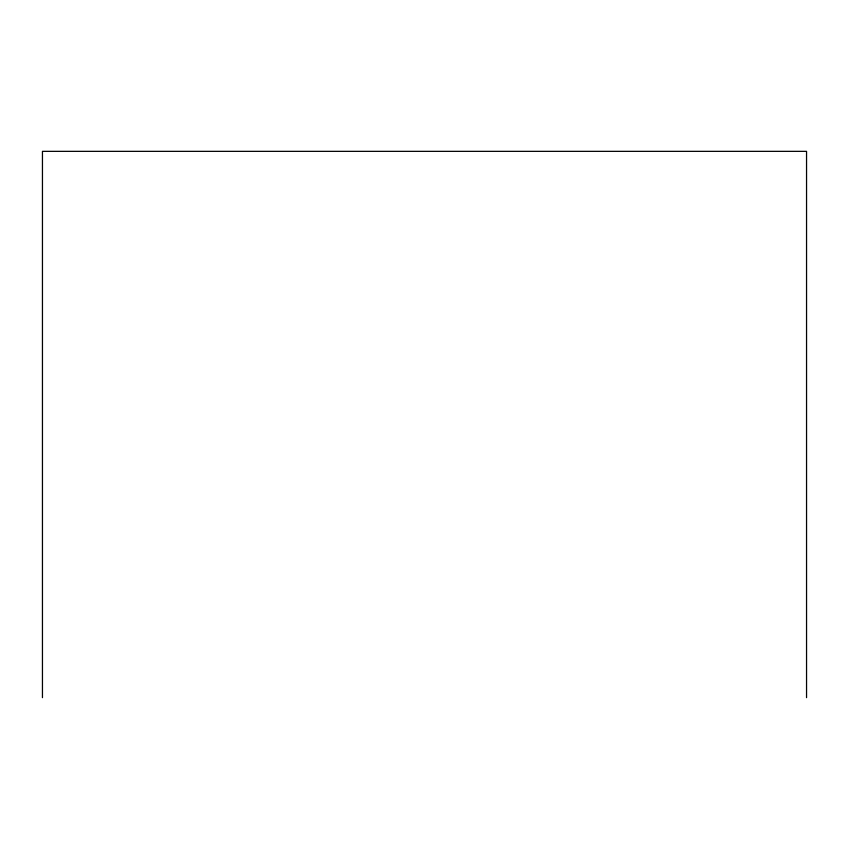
<?xml version="1.0" encoding="UTF-8"?>
<svg xmlns="http://www.w3.org/2000/svg" width="849" height="849" viewBox="0 0 849 849"><rect width="100%" height="100%" fill="white"/><g stroke="black" fill="none" stroke-linecap="round" stroke-linejoin="round"><path stroke-width="1.27" d="M806.55 697.655L806.55 151.345L42.45 151.345L42.45 697.655"/></g></svg>
